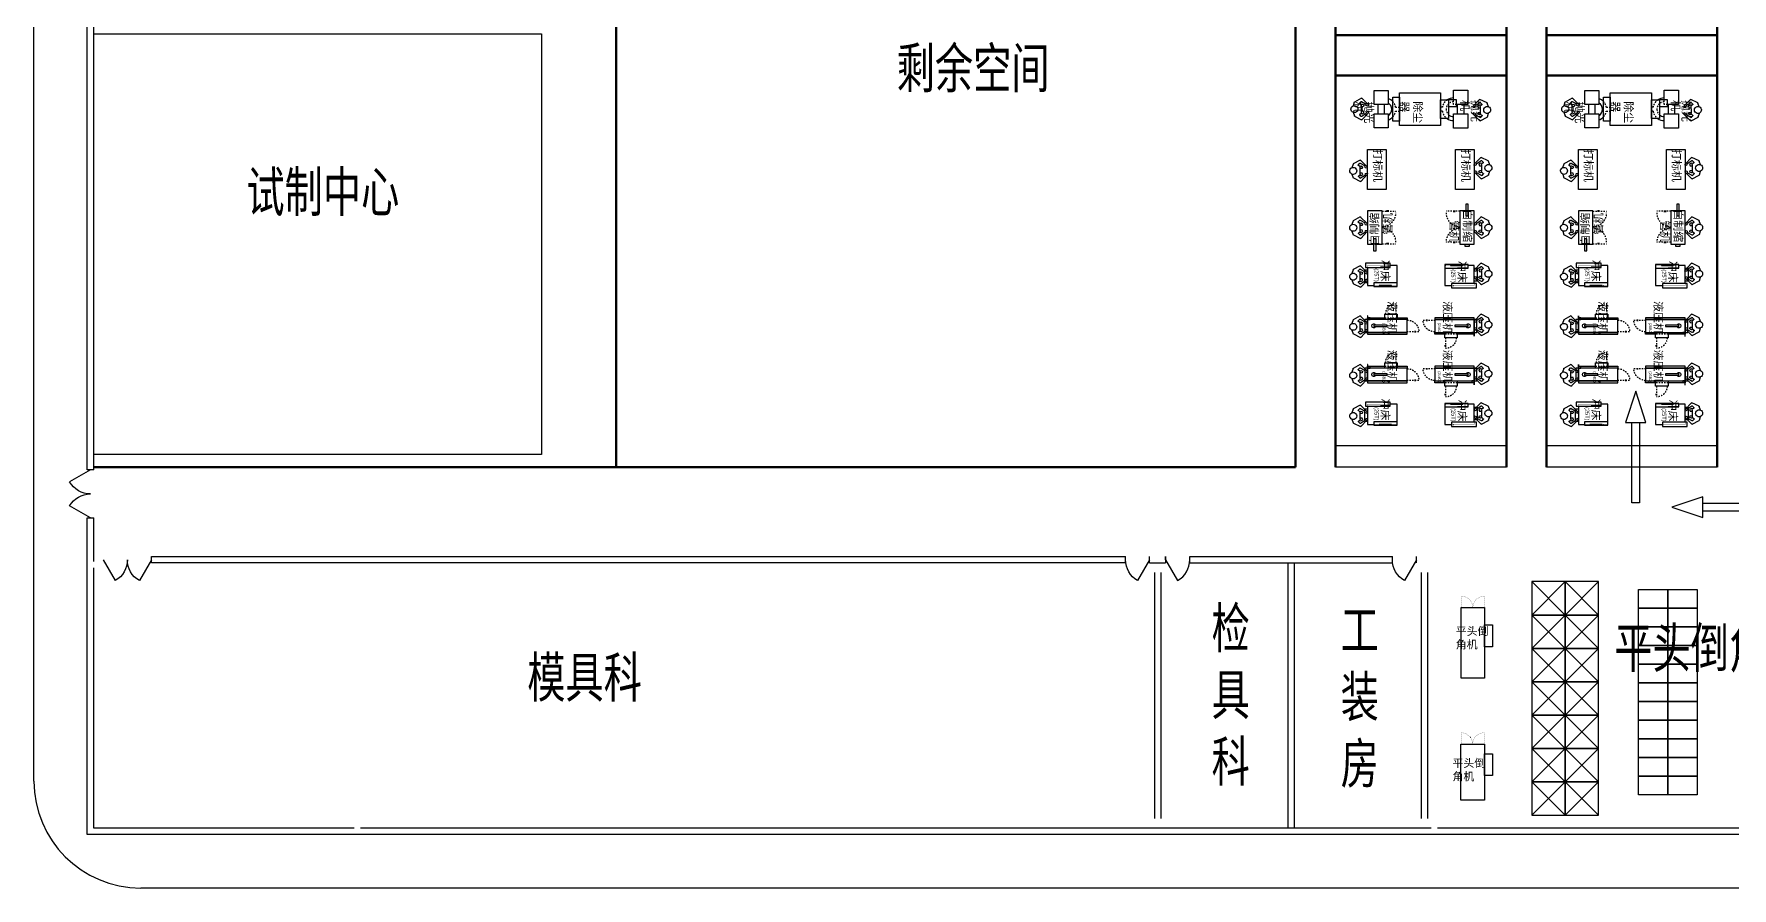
# Model space of a CAD drawing. Header units: millimetres. Extents: x 958 to 636282, y 2095 to 161571.
# Drawn here: x 397859 to 461509, y 5095 to 37095 of the extents above; entities that cross this region are included whole.
import ezdxf
from ezdxf.enums import TextEntityAlignment as Align

# ---------------------------------------------------------------- set-up
doc = ezdxf.new("R2010")
doc.units = ezdxf.units.MM
doc.linetypes.add('DOT', pattern=[0.25, 0, -0.25])
doc.linetypes.add('JIS_02_1.0', pattern=[2, 1, -1])
for name, color, linetype in [('dl', 3, 'Continuous'), ('wall', 2, 'Continuous'), ('WINDOW', 4, 'Continuous'), ('WINDOW_TEXT', 7, 'Continuous'), ('其他', 7, 'Continuous'), ('区域', 4, 'Continuous'), ('墙体', 7, 'Continuous'), ('标注', 7, 'Continuous'), ('物流动线', 7, 'Continuous'), ('设备', 7, 'Continuous'), ('设备名称', 3, 'Continuous')]:
    doc.layers.add(name, color=color, linetype=linetype)
doc.layers.add('动线', color=2, linetype='Continuous', lineweight=120)
doc.styles.add('1', font='', dxfattribs={"width": 0.7})
doc.styles.add('SIMPLEX', font='SIMPLEX.SHX')
doc.styles.get("Standard").update_dxf_attribs({"font": 'arial.ttf'})
doc.styles.get('1').set_extended_font_data('FangSong_GB2312')

# ---------------------------------------------------------------- blocks, each defined once
blk = doc.blocks.new('M_A0GGR')
for p, q in [((-0.5, 0), (-0.25, -0.433)), ((0.5, 0), (0.25, -0.433))]:
    blk.add_line(p, q)
for centre, start, end in [((-0.5, 0), 300, 0), ((0.5, 0), 180, 240)]:
    blk.add_arc(centre, 0.5, start, end)
blk = doc.blocks.new('_dblk')
blk.add_line((-0.5, 0), (0, -0.866))
blk.add_arc((-0.5, 0), 1, 300, 0)
at = {"layer": 'WINDOW_TEXT', "style": 'SIMPLEX', "flags": 9}
blk.add_attdef('A', text='', height=1, dxfattribs=at).set_placement((0, 1.5), align=Align.MIDDLE)
blk = doc.blocks.new('Y30-25B2')
at = {"layer": '设备', "color": 4, "linetype": 'JIS_02_1.0', "ltscale": 50}
for p, q in [((1392, 1205), (1392, 1133)), ((1404, 871), (1404, 1271)), ((1415, 1205), (1415, 1133)), ((559, 211), (999, 211)), ((669, 223), (741, 223)), ((669, 199), (741, 199))]:
    blk.add_line(p, q, dxfattribs=at)
at = {"layer": '设备'}
for points in [[(999, 671), (2479, 671), (2479, 741), (1839, 741)], [(1369, 741), (999, 741), (999, 671)]]:
    blk.add_lwpolyline(points, dxfattribs=at)
for points in [[(999, 671), (2479, 671), (2479, 191), (999, 191)], [(1369, 671), (1839, 671), (1839, 871), (1369, 871)], [(2469, 671), (2389, 671), (2389, 731), (2469, 731)], [(2479, 671), (2469, 671), (2469, 811), (2479, 811)], [(2479, 671), (2579, 671), (2579, 191), (2479, 191)], [(999, 191), (2479, 191), (2479, 121), (999, 121)], [(1749, 456), (2249, 456), (2249, 406), (1749, 406)]]:
    blk.add_lwpolyline(points, close=True, dxfattribs=at)
at = {"layer": '设备', "color": 6, "linetype": 'JIS_02_1.0', "ltscale": 50}
blk.add_lwpolyline([(1839, 741), (1369, 741)], dxfattribs=at)
at = {"layer": '设备', "color": 4, "linetype": 'JIS_02_1.0', "ltscale": 50}
for centre, radius, start, end in [((999, 211), 440, 90, 180), ((1404, 871), 400, 0, 90)]:
    blk.add_arc(centre, radius, start, end, dxfattribs=at)
at = {"layer": '设备'}
blk.add_arc((2249, 431), 75, 199.47122, 160.52878, dxfattribs=at)
blk = doc.blocks.new('JB23-25')
at = {"layer": '设备'}
for points in [[(7041, 6057), (6931, 6057), (6931, 5577), (7041, 5577)], [(7271, 6197), (8151, 6197), (8151, 6067), (7271, 6067)], [(7931, 6167), (7471, 6167), (7471, 6187), (7931, 6187)], [(7891, 5327), (6961, 5327), (6961, 5487), (7891, 5487)]]:
    blk.add_lwpolyline(points, close=True, dxfattribs=at)
for points in [[(7041, 6167), (7271, 6167)], [(7041, 5487), (7041, 6167)], [(8151, 6067), (8151, 5407), (7891, 5407)]]:
    blk.add_lwpolyline(points, dxfattribs=at)
at = {"layer": '设备', "color": 6, "linetype": 'DOT', "ltscale": 50}
for points in [[(7271, 6167), (8151, 6167), (8151, 6067)], [(7891, 5407), (7041, 5407), (7041, 5487)]]:
    blk.add_lwpolyline(points, dxfattribs=at)
blk = doc.blocks.new('除尘器')
at = {"layer": '设备'}
for points in [[(578, 2144), (828, 2144), (828, 2444), (578, 2444)], [(1278, 1844), (578, 1844), (578, 2144), (1278, 2144)], [(318, 1844), (1538, 1844), (1538, 304), (318, 304)], [(478, 304), (1378, 304), (1378, 54), (478, 54)]]:
    blk.add_lwpolyline(points, close=True, dxfattribs=at)
at = {"layer": '设备', "insert": (631, 1142), "char_height": 300, "width": 978.98, "attachment_point": 1}
blk.add_mtext('除尘器', dxfattribs=at)
blk = doc.blocks.new('A$C33EF0032')
at = {"layer": '设备', "color": 6, "linetype": 'JIS_02_1.0', "ltscale": 50}
for p, q in [((636, 2920), (636, 2853)), ((784, 2920), (784, 2853)), ((636, 1167), (636, 1313)), ((784, 1167), (785, 1313))]:
    blk.add_line(p, q, dxfattribs=at)
at = {"layer": '设备'}
blk.add_line((631, 1313), (789, 1313), dxfattribs=at)
for points in [[(360, 3338), (0, 3338), (0, 3873), (535, 3873)], [(535, 3873), (535, 3453)]]:
    blk.add_lwpolyline(points, dxfattribs=at)
for points in [[(1420, 3873), (1420, 3338), (885, 3338), (885, 3873)], [(885, 3481), (885, 3731), (535, 3731), (535, 3481)], [(535, 888), (535, 363), (10, 363), (10, 888)], [(885, 501), (885, 751), (535, 751), (535, 501)], [(1410, 888), (1410, 363), (885, 363), (885, 888)]]:
    blk.add_lwpolyline(points, close=True, dxfattribs=at)
at = {"layer": '设备', "color": 6, "linetype": 'JIS_02_1.0', "ltscale": 50}
blk.add_lwpolyline([(535, 3453), (535, 3338), (360, 3338)], dxfattribs=at)
at = {"layer": '设备'}
for centre, radius, start, end in [((710, 3338), 425, 180, 214.56032), ((710, 3338), 275, 317.72209, 0), ((710, 3338), 425, 325.43968, 0), ((710, 748), 425, 130.38745, 160.76692), ((710, 748), 275, 90, 149.39671), ((710, 748), 275, 30.60329, 90), ((710, 748), 425, 19.23308, 49.61255)]:
    blk.add_arc(centre, radius, start, end, dxfattribs=at)
at = {"layer": '设备', "color": 6, "linetype": 'JIS_02_1.0', "ltscale": 50}
for centre, radius, start, end in [((710, 3338), 275, 180, 270), ((710, 3338), 425, 214.56032, 259.99202), ((710, 3338), 275, 270, 317.72209), ((710, 3338), 425, 280.00798, 325.43968), ((710, 748), 425, 100.00798, 130.38745), ((710, 748), 425, 49.61255, 79.99202)]:
    blk.add_arc(centre, radius, start, end, dxfattribs=at)
at = {"layer": '设备'}
blk.add_blockref('除尘器', (-218, 1009), dxfattribs=at)
at = {"layer": '设备名称', "char_height": 300, "width": 947.22, "attachment_point": 1}
for insert in [(365, 4312), (421, 317)]:
    blk.add_mtext('\\pxsm0.8;抛光机', dxfattribs=dict(at, insert=insert))
blk = doc.blocks.new('A$C35020EBF')
at = {"color": 4, "linetype": 'ByBlock'}
for p, q in [((433, 1338), (16, 925)), ((188, 993), (449, 1142)), ((893, 1106), (456, 1341)), ((473, 1138), (570, 1030)), ((975, 863), (902, 1094)), ((0, 488), (3, 444)), ((11, 913), (6, 870)), ((8, 432), (412, 6)), ((133, 472), (26, 507)), ((31, 850), (140, 881)), ((169, 371), (146, 458)), ((153, 895), (178, 982)), ((433, 202), (177, 359)), ((292, 426), (323, 528)), ((402, 369), (292, 426)), ((412, 976), (300, 923)), ((300, 923), (327, 819)), ((323, 528), (452, 539)), ((327, 819), (457, 804)), ((497, 386), (402, 369)), ((506, 955), (412, 976)), ((434, 2), (879, 224)), ((455, 672), (451, 474)), ((458, 869), (455, 672)), ((558, 310), (458, 205)), ((468, 409), (556, 339)), ((567, 1001), (477, 934)), ((888, 235), (969, 463))]:
    blk.add_line(p, q, dxfattribs=at)
at = {"color": 4, "linetype": 'ByBlock', "extrusion": (0, 0, -1)}
for centre, major_axis, start_param, end_param in [((447, 1324), (-13.8, 13.8), 0.0047193, 1.2803556), ((458, 1125), (-13.8, 13.8), 0.2677317, 1.6252423), ((884, 1088), (-13.8, 13.8), 1.2803556, 2.050777), ((19, 489), (13.8, 13.8), 3.8592047, 5.8153226), ((22, 446), (13.8, 13.8), 3.1693306, 3.8592047), ((22, 446), (13.8, 13.8), 3.1693306, 3.8592047), ((26, 868), (-13.8, 13.8), 3.6419126, 5.5980305), ((30, 911), (13.8, 13.8), 4.0272342, 4.7171083), ((127, 453), (13.8, 13.8), -0.4678627, 0.5344764), ((134, 900), (-13.8, 13.8), 2.6395735, 3.6419126), ((187, 375), (-13.8, 13.8), 4.4771147, 5.2468654), ((197, 976), (-13.8, 13.8), 5.7811662, 6.550917), ((426, 19), (-13.8, 13.8), 3.4644906, 4.7401269), ((444, 218), (-13.8, 13.8), 3.119604, 4.4771147), ((671, 496), (156, 156), 3.5208135, 3.8272446), ((677, 840), (-156, 156), 5.6299906, 5.9364217), ((544, 323), (-13.8, 13.8), 1.4584834, 3.119604), ((555, 1017), (-13.8, 13.8), 1.6252423, 3.2863628), ((886, 665), (218, 0), 1.181713, 5.1342088), ((870, 241), (13.8, 13.8), 1.1232729, 1.8936943), ((886, 665), (-218, 0), 1.9923512, 4.3230417)]:
    blk.add_ellipse(centre, major_axis=major_axis, ratio=1, start_param=start_param, end_param=end_param, dxfattribs=at)
blk = doc.blocks.new('A$C4B1044F8')
at = {"layer": '其他'}
for p, q in [((6400, 800), (0, 800)), ((6400, 0), (0, 0))]:
    blk.add_line(p, q, dxfattribs=at)
at = {"layer": '设备', "color": 4, "linetype": 'JIS_02_1.0', "ltscale": 50}
for p, q in [((1740, 9588), (2260, 9588)), ((4660, 9588), (4140, 9588)), ((1740, 8372), (2260, 8372)), ((4660, 8430), (4140, 8430))]:
    blk.add_line(p, q, dxfattribs=at)
at = {"layer": '设备', "color": 4}
for p, q in [((1994, 9598), (1912, 9598)), ((1994, 9578), (1912, 9578)), ((4406, 9598), (4488, 9598)), ((4406, 9578), (4488, 9578)), ((1994, 8382), (1912, 8382)), ((1994, 8362), (1912, 8362)), ((4406, 8440), (4488, 8440)), ((4406, 8420), (4488, 8420))]:
    blk.add_line(p, q, dxfattribs=at)
at = {"layer": '设备'}
for points in [[(1200, 10400), (1200, 11900), (1900, 11900), (1900, 10400)], [(4500, 10400), (4500, 11900), (5200, 11900), (5200, 10400)], [(4975, 9410), (4975, 9850), (4885, 9850), (4885, 9410)], [(1425, 8550), (1425, 8110), (1515, 8110), (1515, 8550)], [(5005, 8360), (5005, 8270), (4855, 8270), (4855, 8360)]]:
    blk.add_lwpolyline(points, close=True, dxfattribs=at)
for points in [[(1740, 8360), (1740, 9600), (1200, 9600), (1200, 8360), (1425, 8360)], [(4660, 9600), (4660, 8360), (5200, 8360), (5200, 9600), (4975, 9600)], [(4885, 9600), (4660, 9600)], [(1515, 8360), (1740, 8360)]]:
    blk.add_lwpolyline(points, dxfattribs=at)
at = {"layer": '设备', "color": 6, "linetype": 'JIS_02_1.0', "ltscale": 10}
for points in [[(4975, 9600), (4885, 9600)], [(1425, 8360), (1515, 8360)]]:
    blk.add_lwpolyline(points, dxfattribs=at)
at = {"layer": '设备', "color": 4, "linetype": 'JIS_02_1.0', "ltscale": 50}
for centre, start, end in [((1740, 9530), 270, 0), ((1740, 8430), 0, 90), ((4660, 9530), 180, 270), ((4660, 8430), 90, 180)]:
    blk.add_arc(centre, 520, start, end, dxfattribs=at)
at = {"xscale": 0.6000000000107248, "yscale": 0.6000000000203727, "zscale": 0.6000000000000001}
for p, rotation in [((1226, 13831), 181.7211411386183), ((5162, 12967), 1.721141138618356), ((1181, 11515), 181.7211411386183), ((5207, 10793), 1.721141138618356), ((1181, 9382), 181.7211411386183), ((5207, 8561), 1.721141138618356), ((5207, 6828), 1.721141138618356), ((1181, 7552), 181.7211411386183), ((5207, 4919), 1.721141138618356), ((1181, 5672), 181.7211411386183), ((1181, 3852), 181.7211411386183), ((5207, 3085), 1.721141138618356), ((1181, 2331), 181.7211411386183), ((5207, 1602), 1.721141138618356)]:
    blk.add_blockref('A$C35020EBF', p, dxfattribs=dict(at, rotation=rotation))
at = {"layer": '标注', "rotation": 270}
blk.add_blockref('A$C33EF0032', (1082, 14120), dxfattribs=at)
at = {"layer": '设备', "xscale": -1, "rotation": 180}
for name, p in [('JB23-25', (-5841, 12967)), ('Y30-25B2', (2721, 5721)), ('Y30-25B2', (2721, 3901)), ('JB23-25', (-5841, 7767))]:
    blk.add_blockref(name, p, dxfattribs=at)
at = {"layer": '设备', "xscale": -1}
for name, p in [('JB23-25', (12241, 1393)), ('Y30-25B2', (3679, 4859)), ('Y30-25B2', (3679, 3039)), ('JB23-25', (12241, -3807))]:
    blk.add_blockref(name, p, dxfattribs=at)
at = {"layer": '设备名称', "char_height": 300, "attachment_point": 3}
for s, insert, width, rotation in [('\\pxsm0.8;{\\fSimSun|b0|i0|c134|p2;打标机}', (1728, 10692), 1557.99, 270), ('\\pxsm0.8;{\\fSimSun|b0|i0|c134|p2;打标机}', (5028, 10692), 1333.29, 270), ('自制缩管机', (5092, 8430), 1226.08, 270), ('自制缩管机', (1308, 9530), 1226.08, 90), ('\\pxsm0.8;冲床\\P{\\H0.5x;(25T)}', (2009, 6948), 947.22, 270), ('\\pxsm0.8;冲床\\P{\\H0.5x;(25T)}', (4892, 6909), 947.22, 270), ('\\pxsm0.8;液压机\\P{\\H0.33333x;(25B2)}', (2264, 4991), 1584.49, 270), ('\\pxsm0.8;液压机\\P{\\H0.33333x;(25B2)}', (4344, 4993), 1584.49, 270), ('\\pxsm0.8;液压机\\P{\\H0.33333x;(25B2)}', (2264, 3171), 1584.49, 270), ('\\pxsm0.8;液压机\\P{\\H0.33333x;(25B2)}', (4344, 3173), 1584.49, 270), ('\\pxsm0.8;冲床\\P{\\H0.5x;(25T)}', (2009, 1748), 947.22, 270), ('\\pxsm0.8;冲床\\P{\\H0.5x;(25T)}', (4892, 1709), 947.22, 270)]:
    blk.add_mtext(s, dxfattribs=dict(at, insert=insert, width=width, rotation=rotation))

msp = doc.modelspace()

# ---------------------------------------------------------------- linework, layer by layer
for p, q in [((400099.068, 20765.311), (400099.062, 48965.311)), ((400099.068, 17335.311), (400099.068, 18965.312)), ((400099.07, 7335.311), (400099.068, 17095.311)), ((409859.07, 7335.313), (400099.07, 7335.311)), ((450229.07, 7335.321), (410099.07, 7335.313)), ((472675.431, 7335.325), (450469.07, 7335.321))]:
    msp.add_line(p, q)
for points in [[(400099.068, 20765.311), (399859.068, 20765.311)], [(399859.063, 17215.311), (399859.063, 18965.311), (400099.068, 18965.312)]]:
    msp.add_lwpolyline(points)
at = {"color": 0}
for points in [[(454002.576, 16574.749), (454002.576, 15324.749), (455252.576, 15324.749), (455252.576, 16574.749), (454002.576, 16574.749)], [(454002.576, 16574.749), (455252.576, 15324.749)], [(455252.576, 16574.749), (454002.576, 15324.749)], [(455252.576, 16574.749), (455252.576, 15324.749), (456502.576, 15324.749), (456502.576, 16574.749), (455252.576, 16574.749)], [(455252.576, 16574.749), (456502.576, 15324.749)], [(456502.576, 16574.749), (455252.576, 15324.749)], [(454002.576, 15324.749), (454002.576, 14074.749), (455252.576, 14074.749), (455252.576, 15324.749), (454002.576, 15324.749)], [(454002.576, 15324.749), (455252.576, 14074.749)], [(455252.576, 15324.749), (454002.576, 14074.749)], [(455252.576, 15324.749), (455252.576, 14074.749), (456502.576, 14074.749), (456502.576, 15324.749), (455252.576, 15324.749)], [(455252.576, 15324.749), (456502.576, 14074.749)], [(456502.576, 15324.749), (455252.576, 14074.749)], [(454002.576, 14074.749), (454002.576, 12824.749), (455252.576, 12824.749), (455252.576, 14074.749), (454002.576, 14074.749)], [(454002.576, 14074.749), (455252.576, 12824.749)], [(455252.576, 14074.749), (454002.576, 12824.749)], [(455252.576, 14074.749), (455252.576, 12824.749), (456502.576, 12824.749), (456502.576, 14074.749), (455252.576, 14074.749)], [(455252.576, 14074.749), (456502.576, 12824.749)], [(456502.576, 14074.749), (455252.576, 12824.749)], [(454002.576, 12824.749), (454002.576, 11574.749), (455252.576, 11574.749), (455252.576, 12824.749), (454002.576, 12824.749)], [(454002.576, 12824.749), (455252.576, 11574.749)], [(455252.576, 12824.749), (454002.576, 11574.749)], [(455252.576, 12824.749), (455252.576, 11574.749), (456502.576, 11574.749), (456502.576, 12824.749), (455252.576, 12824.749)], [(455252.576, 12824.749), (456502.576, 11574.749)], [(456502.576, 12824.749), (455252.576, 11574.749)], [(454002.576, 11574.749), (454002.576, 10324.749), (455252.576, 10324.749), (455252.576, 11574.749), (454002.576, 11574.749)], [(454002.576, 11574.749), (455252.576, 10324.749)], [(455252.576, 11574.749), (454002.576, 10324.749)], [(455252.576, 11574.749), (455252.576, 10324.749), (456502.576, 10324.749), (456502.576, 11574.749), (455252.576, 11574.749)], [(455252.576, 11574.749), (456502.576, 10324.749)], [(456502.576, 11574.749), (455252.576, 10324.749)], [(454002.576, 10324.749), (454002.576, 9074.749), (455252.576, 9074.749), (455252.576, 10324.749), (454002.576, 10324.749)], [(454002.576, 10324.749), (455252.576, 9074.749)], [(455252.576, 10324.749), (454002.576, 9074.749)], [(455252.576, 10324.749), (455252.576, 9074.749), (456502.576, 9074.749), (456502.576, 10324.749), (455252.576, 10324.749)], [(455252.576, 10324.749), (456502.576, 9074.749)], [(456502.576, 10324.749), (455252.576, 9074.749)], [(454002.576, 9074.749), (454002.576, 7824.749), (455252.576, 7824.749), (455252.576, 9074.749), (454002.576, 9074.749)], [(454002.576, 9074.749), (455252.576, 7824.749)], [(455252.576, 9074.749), (454002.576, 7824.749)], [(455252.576, 9074.749), (455252.576, 7824.749), (456502.576, 7824.749), (456502.576, 9074.749), (455252.576, 9074.749)], [(455252.576, 9074.749), (456502.576, 7824.749)], [(456502.576, 9074.749), (455252.576, 7824.749)]]:
    msp.add_lwpolyline(points, dxfattribs=at)
at = {"layer": 'dl'}
for p, q in [((397859.07, 9095.311), (397859.059, 65335.311)), ((538839.07, 5095.337), (401859.07, 5095.312))]:
    msp.add_line(p, q, dxfattribs=at)
msp.add_arc((401859.07, 9095.312), 4000, 180.00001047, 270.00001047, dxfattribs=at)
at = {"layer": 'wall'}
for p, q in [((399859.068, 20765.311), (399859.062, 48965.311)), ((399859.07, 7095.311), (399859.068, 18965.311)), ((472675.431, 7095.325), (399859.07, 7095.311))]:
    msp.add_line(p, q, dxfattribs=at)
at = {"layer": '动线'}
for p, q in [((419679.063, 48265.307), (419679.068, 20865.319)), ((445149.059, 20865.327), (445149.054, 48265.312)), ((446649.059, 20865.328), (446649.054, 48265.312)), ((453049.059, 20865.327), (453049.054, 48265.313)), ((454549.059, 20865.328), (454549.054, 48265.314)), ((460949.059, 48265.315), (460949.059, 20865.328)), ((453049.056, 37044.866), (446649.056, 37044.865)), ((453049.056, 37044.866), (446649.056, 37044.865)), ((460949.056, 37044.868), (454549.056, 37044.866)), ((453049.056, 35544.866), (446649.056, 35544.865)), ((460949.057, 35544.868), (454549.057, 35544.866)), ((445149.059, 20865.323), (400099.067, 20865.315))]:
    msp.add_line(p, q, dxfattribs=at)
at = {"layer": '区域'}
msp.add_lwpolyline([(416879.061, 21333.202), (400099.064, 21333.199), (400099.065, 37095.311), (416879.061, 37095.311)], close=True, dxfattribs=at)
at = {"layer": '墙体'}
for p, q in [((402259.069, 17515.311), (438779.069, 17515.312)), ((402259.069, 17275.311), (402259.069, 17515.311)), ((438779.069, 17275.312), (402259.069, 17275.312)), ((438779.069, 17275.312), (438779.069, 17515.312)), ((439679.069, 17275.312), (439679.069, 17515.312)), ((439679.069, 17275.312), (440279.069, 17275.312)), ((440279.069, 17395.311), (440279.069, 17515.311)), ((440279.069, 17515.311), (440279.069, 17275.311)), ((441179.069, 17515.311), (448779.069, 17515.312)), ((441179.069, 17275.311), (441179.069, 17515.311)), ((441179.069, 17275.312), (448779.069, 17275.312)), ((444859.069, 17275.312), (444859.071, 7335.32)), ((445099.069, 17275.312), (445099.071, 7335.32)), ((448779.069, 17275.311), (448779.069, 17515.311)), ((449679.069, 17275.311), (449679.069, 17515.311)), ((439859.069, 16915.311), (439859.07, 7695.321)), ((440099.069, 16915.311), (440099.07, 7695.321)), ((449859.069, 16915.311), (449859.071, 7695.321)), ((450099.069, 16915.311), (450099.071, 7695.321))]:
    msp.add_line(p, q, dxfattribs=at)
for points in [[(458002.576, 16281.266), (459102.576, 16281.266), (459102.576, 15581.266), (458002.576, 15581.266)], [(459102.576, 16281.266), (460202.576, 16281.266), (460202.576, 15581.266), (459102.576, 15581.266)], [(458002.576, 15581.266), (459102.576, 15581.266), (459102.576, 14881.266), (458002.576, 14881.266)], [(459102.576, 15581.266), (460202.576, 15581.266), (460202.576, 14881.266), (459102.576, 14881.266)], [(458002.576, 14881.266), (459102.576, 14881.266), (459102.576, 14181.266), (458002.576, 14181.266)], [(459102.576, 14881.266), (460202.576, 14881.266), (460202.576, 14181.266), (459102.576, 14181.266)], [(458002.576, 14181.266), (459102.576, 14181.266), (459102.576, 13481.266), (458002.576, 13481.266)], [(459102.576, 14181.266), (460202.576, 14181.266), (460202.576, 13481.266), (459102.576, 13481.266)], [(458002.576, 13481.266), (459102.576, 13481.266), (459102.576, 12781.266), (458002.576, 12781.266)], [(459102.576, 13481.266), (460202.576, 13481.266), (460202.576, 12781.266), (459102.576, 12781.266)], [(458002.576, 12781.266), (459102.576, 12781.266), (459102.576, 12081.266), (458002.576, 12081.266)], [(459102.576, 12781.266), (460202.576, 12781.266), (460202.576, 12081.266), (459102.576, 12081.266)], [(458002.576, 12081.266), (459102.576, 12081.266), (459102.576, 11381.266), (458002.576, 11381.266)], [(459102.576, 12081.266), (460202.576, 12081.266), (460202.576, 11381.266), (459102.576, 11381.266)], [(458002.576, 11381.266), (459102.576, 11381.266), (459102.576, 10681.266), (458002.576, 10681.266)], [(459102.576, 11381.266), (460202.576, 11381.266), (460202.576, 10681.266), (459102.576, 10681.266)], [(458002.576, 10681.266), (459102.576, 10681.266), (459102.576, 9981.266), (458002.576, 9981.266)], [(459102.576, 10681.266), (460202.576, 10681.266), (460202.576, 9981.266), (459102.576, 9981.266)], [(458002.576, 9981.266), (459102.576, 9981.266), (459102.576, 9281.266), (458002.576, 9281.266)], [(459102.576, 9981.266), (460202.576, 9981.266), (460202.576, 9281.266), (459102.576, 9281.266)], [(458002.576, 9281.266), (459102.576, 9281.266), (459102.576, 8581.266), (458002.576, 8581.266)], [(459102.576, 9281.266), (460202.576, 9281.266), (460202.576, 8581.266), (459102.576, 8581.266)]]:
    msp.add_lwpolyline(points, close=True, dxfattribs=at)
at = {"layer": '物流动线', "color": 3}
for points in [[(457897.788, 23709.995), (457515.034, 22539.316), (458280.541, 22539.316)], [(457751.97, 22539.316), (458043.605, 22539.316), (458043.605, 19532.568), (457751.97, 19532.568)], [(459249.756, 19365.372), (460420.434, 18982.619), (460420.434, 19748.125)], [(460420.434, 19219.555), (460420.434, 19511.19), (463427.182, 19511.19), (463427.182, 19219.555)]]:
    msp.add_lwpolyline(points, close=True, dxfattribs=at)
at = {"layer": '设备', "color": 4, "linetype": 'DOT', "ltscale": 100}
for p, q in [((451365.059, 16031.77), (451365.059, 15601.77)), ((452225.059, 16031.77), (452225.059, 15601.77)), ((451355.059, 10911.715), (451355.059, 10481.715)), ((452215.059, 10911.715), (452215.059, 10481.715))]:
    msp.add_line(p, q, dxfattribs=at)
at = {"layer": '设备'}
for points in [[(452235.059, 15601.77), (452235.059, 12961.77), (451355.059, 12961.77), (451355.059, 15601.77)], [(452235.059, 14131.77), (452235.059, 14951.77), (452535.059, 14951.77), (452535.059, 14131.77)], [(452225.059, 10481.715), (452225.059, 8391.715), (451345.059, 8391.715), (451345.059, 10481.715)], [(452225.059, 9305.843), (452225.059, 10125.843), (452525.059, 10125.843), (452525.059, 9305.843)]]:
    msp.add_lwpolyline(points, close=True, dxfattribs=at)
at = {"layer": '设备', "color": 4, "linetype": 'DOT', "ltscale": 100}
for centre, start, end in [((451365.059, 15601.77), 0, 90), ((452225.059, 15601.77), 90, 180), ((451355.059, 10481.715), 0, 90), ((452215.059, 10481.715), 90, 180)]:
    msp.add_arc(centre, 430, start, end, dxfattribs=at)

# ---------------------------------------------------------------- block references
at = {"layer": 'WINDOW', "xscale": -1800, "yscale": 1800, "zscale": 1800, "rotation": 270}
msp.add_blockref('M_A0GGR', (399976.178, 19862.744), dxfattribs=at)
at = {"layer": 'WINDOW'}
for name, p, xscale, yscale, zscale in [('M_A0GGR', (401359.069, 17395.311), -1800, 1800, 1800), ('_dblk', (439229.069, 17395.312), -900, 900, 900), ('_dblk', (440729.069, 17395.311), 900, 900, 900), ('_dblk', (449229.069, 17395.311), -900, 900, 900)]:
    msp.add_blockref(name, p, dxfattribs=dict(at, xscale=xscale, yscale=yscale, zscale=zscale))
at = {"layer": '设备'}
for p in [(446649.059, 20865.328), (454549.059, 20865.328)]:
    msp.add_blockref('A$C4B1044F8', p, dxfattribs=at)

# ---------------------------------------------------------------- texts
at = {"color": 1, "insert": (430198.005, 36569.82), "char_height": 1500, "width": 7450.04021, "attachment_point": 1, "style": '1'}
msp.add_mtext('剩余空间', dxfattribs=at)
at = {"char_height": 1500, "attachment_point": 1, "style": '1'}
for s, insert, width in [('试制中心', (405823.443, 31931.893), 7450.04021), ('检具科', (441999.687, 15591.874), 2108.83281), ('工装房', (446839.428, 15517.141), 2108.83281), ('平头倒角区', (457092.711, 14847.579), 7615.36816), ('模具科', (416350.368, 13741.327), 7116.18067)]:
    msp.add_mtext(s, dxfattribs=dict(at, insert=insert, width=width))
at = {"layer": '设备名称', "char_height": 300, "width": 1421.15066, "attachment_point": 1}
for s, insert in [('{\\fSimSun|b0|i0|c134|p2;平头倒角机}', (451152.387, 14869.14)), ('平头倒角机', (451029.917, 9923.688))]:
    msp.add_mtext(s, dxfattribs=dict(at, insert=insert))

doc.saveas('drawing.dxf')
